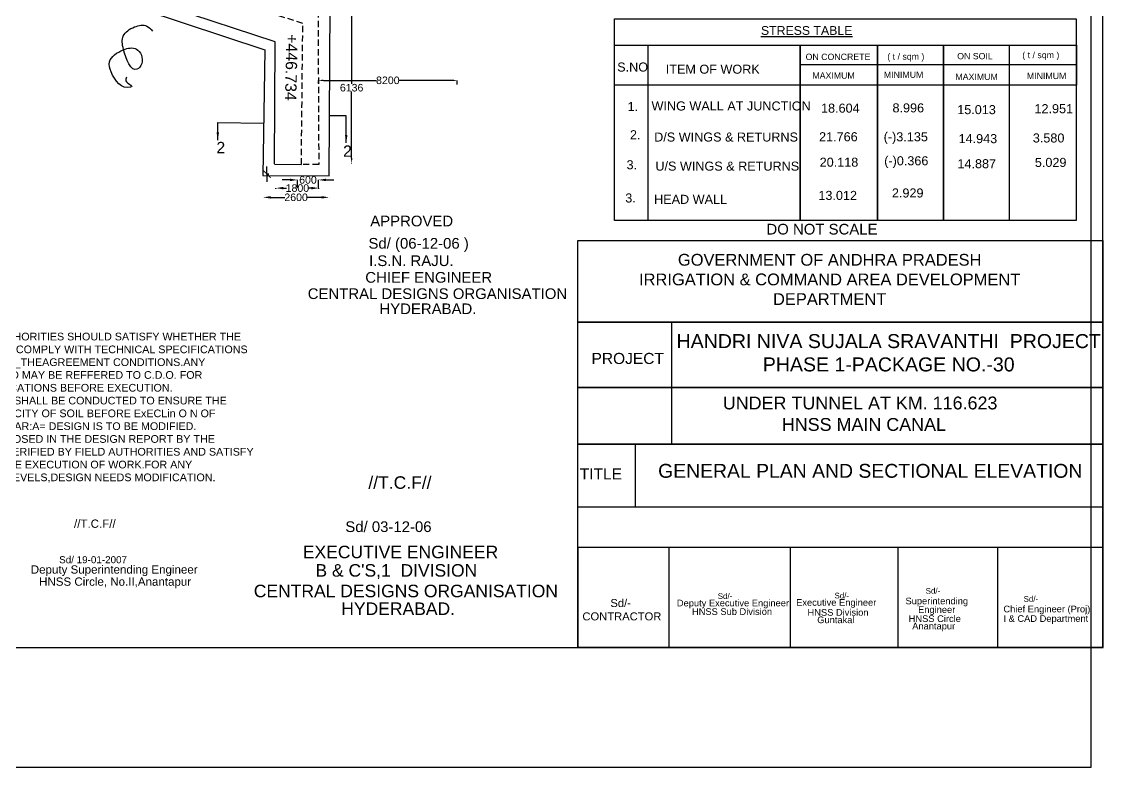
# Model space of a CAD drawing. Header units: inches. Extents: x -90004 to 33256, y -23519 to 53185.
# Drawn here: x -9695 to 33256, y -23519 to 6080 of the extents above; entities that cross this region are included whole.
import ezdxf

# ---------------------------------------------------------------- set-up
doc = ezdxf.new("R2010")
doc.units = ezdxf.units.IN
doc.header["$MEASUREMENT"] = 0
doc.linetypes.add('HIDDEN2', pattern=[0.1875, 0.125, -0.0625])
for name, color, linetype in [('DIM', 7, 'Continuous'), ('DIMENSION', 255, 'Continuous'), ('DRAWING', 7, 'Continuous'), ('TEXT', 255, 'Continuous')]:
    doc.layers.add(name, color=color, linetype=linetype)
doc.styles.add('Annotative', font='arial.ttf')
doc.styles.get("Standard").update_dxf_attribs({"font": 'arial.ttf'})
doc.dimstyles.new('HOZ', dxfattribs={"dimtxt": 300, "dimasz": 200, "dimexe": 0.18, "dimexo": 0.0625, "dimgap": 0.09, "dimtad": 0, "dimtih": 1, "dimtoh": 1, "dimdec": 0, "dimzin": 0, "dimdsep": 46, "dimtxsty": 'Standard', "dimcen": 0, "dimadec": 0, "dimazin": 0, "dimtfac": 1, "dimtdec": 0, "dimtofl": 0, "dimtmove": 0, "dimatfit": 3, "dimfxl": 1, "dimtolj": 1, "dimtzin": 0, "dimarcsym": 0})
doc.dimstyles.get("Standard").update_dxf_attribs({"dimtxt": 300, "dimasz": 300, "dimexe": 0.18, "dimexo": 0.0625, "dimgap": 0.09, "dimtad": 0, "dimtih": 1, "dimtoh": 1, "dimdec": 4, "dimzin": 0, "dimdsep": 46, "dimtxsty": 'Standard', "dimcen": 0.15625, "dimadec": 0, "dimazin": 0, "dimtfac": 1, "dimtdec": 4, "dimtofl": 0, "dimtmove": 0, "dimatfit": 3, "dimfxl": 1, "dimtolj": 1, "dimtzin": 0, "dimarcsym": 0})
picture_1 = doc.add_image_def('image1.jpg', size_in_pixel=(6504, 4064))

# ---------------------------------------------------------------- blocks, each defined once
blk = doc.blocks.new('_ArchTick')
at = {"color": 0, "linetype": 'ByBlock', "const_width": 0.15}
blk.add_lwpolyline([(-0.5, -0.5), (0.5, 0.5)], dxfattribs=at)
blk = doc.blocks.new('*D2')
at = {"layer": 'Defpoints', "color": 0, "transparency": 16777216}
for p in [(46, 27), (124, 28), (124, 27)]:
    blk.add_point(p, dxfattribs=at)
at = {"layer": 'TEXT', "color": 0, "lineweight": -2, "transparency": 16777216}
for p, q in [((46, 28), (46, 328)), ((124, 27), (46, 27)), ((46, 27), (46, -273))]:
    blk.add_line(p, q, dxfattribs=at)
at = {"layer": 'TEXT', "color": 0, "linetype": 'Continuous', "lineweight": -2, "transparency": 16777216}
blk.add_line((124, 28), (46, 28), dxfattribs=at)
at = {"layer": 'TEXT', "color": 0, "lineweight": -2, "transparency": 16777216, "xscale": 300, "yscale": 300, "zscale": 300}
for p, rotation in [((46, 28), 270), ((46, 27), 90)]:
    blk.add_blockref('_ArchTick', p, dxfattribs=dict(at, rotation=rotation))
at = {"layer": 'TEXT', "color": 0, "transparency": 16777216, "insert": (-7, -462), "char_height": 0.13, "attachment_point": 5, "rotation": 90, "style": 'Annotative'}
blk.add_mtext('\\A1;650', dxfattribs=at)
blk = doc.blocks.new('*D46')
at = {"layer": 'Defpoints', "color": 0, "transparency": 16777216}
for p in [(2087, 3621), (7604, 3749), (7604, 3589)]:
    blk.add_point(p, dxfattribs=at)
at = {"layer": 'DIM', "color": 0, "lineweight": -2, "transparency": 16777216}
for p, q in [((2087, 3621), (2087, 3749)), ((2287, 3749), (4398, 3749)), ((7404, 3749), (5293, 3749)), ((7604, 3589), (7604, 3749))]:
    blk.add_line(p, q, dxfattribs=at)
at = {"layer": 'DIM', "color": 0, "transparency": 16777216}
for points in [[(2287, 3782), (2287, 3716), (2087, 3749)], [(7404, 3782), (7404, 3716), (7604, 3749)]]:
    blk.add_solid(points, dxfattribs=at)
at = {"layer": 'DIM', "color": 0, "transparency": 16777216, "insert": (4845, 3749), "char_height": 300, "attachment_point": 5}
blk.add_mtext('\\A1;8200', dxfattribs=at)
blk = doc.blocks.new('*D23')
at = {"layer": 'Defpoints', "color": 0, "transparency": 16777216}
for p in [(3447, 6450), (3388, 464), (3408, 464)]:
    blk.add_point(p, dxfattribs=at)
at = {"layer": 'DIM', "color": 0, "lineweight": -2, "transparency": 16777216}
for p, q in [((3447, 6450), (3408, 6450)), ((3408, 6250), (3408, 3610)), ((3408, 664), (3408, 3304)), ((3388, 464), (3409, 464))]:
    blk.add_line(p, q, dxfattribs=at)
at = {"layer": 'DIM', "color": 0, "transparency": 16777216}
for points in [[(3375, 6250), (3442, 6250), (3408, 6450)], [(3375, 664), (3442, 664), (3408, 464)]]:
    blk.add_solid(points, dxfattribs=at)
at = {"layer": 'DIM', "color": 0, "transparency": 16777216, "insert": (3408, 3457), "char_height": 300, "attachment_point": 5}
blk.add_mtext('\\A1;6136', dxfattribs=at)
blk = doc.blocks.new('*D64')
at = {"layer": 'Defpoints', "color": 0, "transparency": 16777216}
for p in [(-107, -894), (2513, -894), (2513, -894)]:
    blk.add_point(p, dxfattribs=at)
at = {"layer": 'DIMENSION', "color": 0, "lineweight": -2, "transparency": 16777216}
for p, q in [((-107, -894), (-107, -894)), ((193, -894), (753, -894)), ((2213, -894), (1653, -894)), ((2513, -894), (2513, -894))]:
    blk.add_line(p, q, dxfattribs=at)
at = {"layer": 'DIMENSION', "color": 0, "transparency": 16777216}
for points in [[(193, -844), (193, -944), (-107, -894)], [(2213, -844), (2213, -944), (2513, -894)]]:
    blk.add_solid(points, dxfattribs=at)
at = {"layer": 'DIMENSION', "color": 0, "transparency": 16777216, "insert": (1203, -894), "char_height": 300, "attachment_point": 5}
blk.add_mtext('\\A1;2600', dxfattribs=at)
blk = doc.blocks.new('*D65')
at = {"layer": 'Defpoints', "color": 0, "transparency": 16777216}
for p in [(402, -560), (2108, -528), (2108, -560)]:
    blk.add_point(p, dxfattribs=at)
at = {"layer": 'DIM', "color": 0, "lineweight": -2, "transparency": 16777216}
for p, q in [((402, -560), (402, -527)), ((702, -528), (822, -528)), ((1808, -528), (1688, -528)), ((2108, -560), (2108, -527))]:
    blk.add_line(p, q, dxfattribs=at)
at = {"layer": 'DIM', "color": 0, "transparency": 16777216}
for points in [[(702, -478), (702, -578), (402, -528)], [(1808, -478), (1808, -578), (2108, -528)]]:
    blk.add_solid(points, dxfattribs=at)
at = {"layer": 'DIM', "color": 0, "transparency": 16777216, "insert": (1255, -528), "char_height": 300, "attachment_point": 5}
blk.add_mtext('\\A1;1800', dxfattribs=at)
blk = doc.blocks.new('*D66')
at = {"layer": 'Defpoints', "color": 0, "transparency": 16777216}
for p in [(2095, -202), (1255, -528), (2095, -528)]:
    blk.add_point(p, dxfattribs=at)
at = {"layer": 'DIMENSION', "color": 0, "lineweight": -2, "transparency": 16777216}
for p, q in [((955, -202), (655, -202)), ((1255, -528), (1255, -201)), ((2095, -528), (2095, -201)), ((2395, -202), (2695, -202))]:
    blk.add_line(p, q, dxfattribs=at)
at = {"layer": 'DIMENSION', "color": 0, "transparency": 16777216}
for points in [[(955, -152), (955, -252), (1255, -202)], [(2395, -152), (2395, -252), (2095, -202)]]:
    blk.add_solid(points, dxfattribs=at)
at = {"layer": 'DIMENSION', "color": 0, "transparency": 16777216, "insert": (1675, -202), "char_height": 300, "attachment_point": 5}
blk.add_mtext('\\A1;600', dxfattribs=at)

msp = doc.modelspace()

# ---------------------------------------------------------------- linework, layer by layer
at = {"layer": 'DIMENSION'}
msp.add_spline([(-5525.23623, 3875.4576), (-5556.59631, 3726.66776), (-5337.07617, 3495.6519), (-5376.27617, 3479.98989), (-6140.67587, 4082.98037), (-6203.39562, 4482.36371), (-5654.39474, 4961.17941), (-5136.95529, 4992.5036), (-4926.04097, 4419.13549), (-5114.20102, 4187.33657), (-5651.30833, 4980.16629), (-5658.22135, 5510.15895), (-5212.85787, 5868.80168), (-4722.61276, 5903.28674), (-4501.65743, 5706.72285)], degree=3, dxfattribs=at)
at = {"layer": 'DRAWING', "const_width": 50}
msp.add_lwpolyline([(-88905.40536, 50303.80206), (33231.31648, 50303.80206), (33231.31648, -18764.56638), (-88905.40536, -18764.56638)], close=True, dxfattribs=at)
at = {"layer": 'DRAWING'}
for points in [[(-14528.68858, 10264.66419), (-14520.34742, 7458.81652), (-8124.03938, 7647.36169), (-42.83959, 4961.90092), (-116.78845, -24.34195), (2517.35977, -35.63285), (2552.74343, 6744.74701), (2128.33521, 6912.85763), (2122.17027, 21689.49361), (2165.42252, 27215.94213), (2170.57413, 27896.48903), (1509.84662, 27888.9031), (1475.61713, 22208.77434), (-7348.76822, 19257.85659), (-11911.27855, 17936.21628), (-11891.75477, 14084.67124), (-12576.68874, 14078.37026), (-14967.79452, 14073.40772)], [(339.45637, 436.42157), (370.31377, 5276.19042), (-7860.34803, 7988.82378), (-14064.81868, 7759.82865)], [(112.97052, 22.01603), (112.98961, 26.21772), (118.79041, 26.21772), (118.77052, 22.01603)], [(112.97052, 22.01603), (118.77052, 22.01603)], [(339.33299, 417.07004), (1411.43293, 405.92506)]]:
    msp.add_lwpolyline(points, dxfattribs=at)
at = {"layer": 'DRAWING', "linetype": 'HIDDEN2', "ltscale": 2000}
msp.add_lwpolyline([(-11915.97067, 11104.03985), (2073.36657, 6491.22293), (2102.96297, 411.71959), (1411.49316, 411.71959), (1469.71326, 6012.24434), (-11805.80137, 10151.33334)], dxfattribs=at)
at = {"layer": 'TEXT'}
msp.add_lwpolyline([(13844.87402, 6189.18125), (32171.6128, 6189.18125), (32171.6128, -1815.45452), (13844.87402, -1815.45452)], close=True, dxfattribs=at)
at = {"layer": 'TEXT', "ltscale": 0.02}
for points in [[(13844.87402, 5144.73197), (32188.33995, 5144.73197), (32188.33995, 3563.05668), (13844.87402, 3563.05668)], [(21222.0792, 4382.83287), (32188.33995, 4382.83287), (32188.33995, 3563.05668), (21222.0792, 3563.05668)], [(33231.31648, -18764.56638), (12384.54069, -18764.56638), (12384.54069, -2607.51656), (33231.31648, -2607.51656)], [(12384.54069, -2607.51656), (33231.31648, -2607.51656), (33231.31648, -5844.22687), (12384.54069, -5844.22687)], [(12384.54069, -5844.22687), (33231.31648, -5844.22687), (33231.31648, -8443.62901), (12384.54069, -8443.62901)], [(12384.54069, -5844.22687), (16112.31801, -5858.84261), (16112.31801, -10700.6572), (12384.54069, -10686.04147)], [(12384.54069, -8443.62901), (33231.31648, -8443.62901), (33231.31648, -10686.04147), (12384.54069, -10686.04147)], [(12384.54069, -10686.04147), (33231.31648, -10686.04147), (33231.31648, -13187.81898), (12384.54069, -13187.81898)], [(12384.54069, -18764.56638), (33231.31648, -18764.56638), (33231.31648, -14794.04335), (12384.54069, -14794.04335)]]:
    msp.add_lwpolyline(points, close=True, dxfattribs=at)
for points in [[(15183.10166, -1815.45452), (15183.10166, 5144.73197), (21222.0792, 5144.73197), (21222.0792, -1815.45452)], [(21222.0792, -1815.45452), (21222.0792, 5144.73197), (24283.80061, 5144.73197), (24283.80061, -1815.45452)], [(24283.80061, -1815.45452), (24283.80061, 5144.73197), (26902.10088, 5144.73197), (26902.10088, -1815.45452)], [(26902.10088, -1815.45452), (26902.10088, 5144.73197), (29520.40115, 5144.73197), (29520.40115, -1815.45452)], [(14667.96365, -10686.04147), (14667.96365, -13187.81898)], [(16007.363, -14794.04335), (16007.363, -18764.56638)], [(20826.94189, -14794.04335), (20826.94189, -18764.56638)], [(25089.79239, -14794.04335), (25089.79239, -18764.56638)], [(29057.0398, -14794.04335), (29057.0398, -18764.56638)]]:
    msp.add_lwpolyline(points, dxfattribs=at)

# ---------------------------------------------------------------- texts
at = {"layer": 'DIM', "insert": (1012.04222, 4259.73931), "char_height": 450, "attachment_point": 5, "rotation": 268.669839914}
msp.add_mtext('\\A1;+446.734', dxfattribs=at)
at = {"layer": 'DIM', "char_height": 450, "attachment_point": 5}
for insert in [(-1785.8588, 1081.90737), (3243.25059, 941.40278)]:
    msp.add_mtext('\\A1;2', dxfattribs=dict(at, insert=insert))
at = {"layer": 'TEXT'}
for s, height, p in [('%%USTRESS TABLE', 348.975193, (19660.50888, 5555.08689)), ('ON CONCRETE', 249.267995, (21433.58146, 4558.37806)), ('( t / sqm )', 249.267995, (24678.18616, 4570.85978)), ('ON SOIL', 249.267995, (27452.34772, 4586.86393)), ('( t / sqm )', 249.267995, (30038.34921, 4631.35394)), ('S.NO', 358.945913, (13951.98198, 4099.24209)), ('ITEM OF WORK', 358.9459128, (15880.04292, 4012.8697)), ('MAXIMUM', 249.267995, (21701.91339, 3813.43507)), ('MINIMUM', 249.267995, (24540.97931, 3848.39521)), ('MAXIMUM', 249.267995, (27380.56064, 3764.39939)), ('MINIMUM', 249.267995, (30219.62657, 3799.35953)), ('1.', 358.945913, (14365.74271, 2532.09974)), ('WING WALL AT JUNCTION', 358.9459128, (15316.10264, 2553.50776)), ('18.604', 358.945913, (22045.78584, 2467.71065)), ('8.996', 358.945913, (24883.5878, 2478.00441)), ('15.013', 358.945913, (27453.41535, 2408.16429)), ('12.951', 358.945913, (30520.81849, 2445.64247)), ('2.', 358.945913, (14458.26371, 1411.71209)), ('D/S WINGS & RETURNS', 358.9459128, (15420.35527, 1320.80347)), ('21.766', 358.945913, (21968.051, 1331.58764)), ('(-)3.135', 358.945913, (24533.23989, 1330.2013)), ('14.943', 358.945913, (27507.05999, 1256.74917)), ('3.580', 358.945913, (30455.02389, 1283.36301)), ('3.', 358.945913, (14323.64452, 219.75089)), ('U/S WINGS & RETURNS', 358.9459128, (15468.44758, 165.86776)), ('20.118', 358.945913, (21991.25655, 321.84922)), ('(-)0.366', 358.945913, (24553.85614, 377.96275)), ('14.887', 358.945913, (27462.39146, 261.18531)), ('5.029', 358.945913, (30536.00402, 313.833)), ('3.', 358.945913, (14272.85865, -1098.52283)), ('HEAD WALL', 358.945913, (15417.6617, -1152.40596)), ('13.012', 358.945913, (21940.47068, -996.4245)), ('2.929', 358.945913, (24860.17251, -899.32771)), (' APPROVED', 424.0076, (3982.57164, -2045.10696)), ('DO NOT SCALE', 424.0076001, (19878.96584, -2369.38839)), ('Sd/ (06-12-06 )', 424.0076001, (4076.89629, -2931.04275)), ('I.S.N. RAJU.', 424.0076001, (4100.25048, -3620.82114)), ('CHIEF ENGINEER', 424.0076001, (3950.0737, -4282.46596)), ('CENTRAL DESIGNS ORGANISATION', 424.0076001, (1664.86268, -4929.81815)), ('HYDERABAD.', 424.0076, (4512.3926, -5529.64744)), ('UNDER TUNNEL AT KM. 116.623', 508.9332742, (18146.22224, -9310.5833)), ('//T.C.F//', 497.214678, (4072.43444, -12463.31488)), ('//T.C.F//', 328.049069, (-7614.95804, -14010.57455)), ('Sd/ 03-12-06', 424.0076001, (3156.94716, -14178.50271)), ('EXECUTIVE ENGINEER', 497.2146777, (1471.15768, -15218.8121)), ('Sd/ 19-01-2007', 279.7489789, (-8204.73886, -15417.16737)), ("B & C'S,1  DIVISION", 497.2146777, (1971.67983, -15949.7489)), ('Deputy Superintending Engineer', 328.0490688, (-9331.21152, -15828.5786)), ('HNSS Circle, No.II,Anantapur', 328.0490688, (-9000.98027, -16310.83134)), ('CENTRAL DESIGNS ORGANISATION', 497.2146777, (-477.07444, -16766.57575)), ('Sd/-', 225.45497, (17945.28419, -16836.20752)), ('Sd/-', 225.45497, (22580.29585, -16812.70653)), ('Sd/-', 225.45497, (26201.46409, -16628.65293)), ('Sd/-', 225.45497, (30090.26545, -16948.38803)), ('HYDERABAD.', 497.214678, (2996.85246, -17469.96862)), ('Deputy Executive Engineer', 264.3809217, (16320.80031, -17128.76425)), (' Executive Engineer', 264.3809217, (20955.81198, -17105.26326)), ('Superintending ', 264.3809217, (25399.86392, -17046.58117)), ('Chief Engineer (Proj)', 264.3809217, (29288.66528, -17366.31627)), ('HNSS Sub Division', 264.3809217, (16921.35111, -17467.91432)), ('HNSS Division', 264.3809217, (21509.45754, -17501.68467)), ('Guntakal', 264.380922, (21894.936, -17795.88181)), ('HNSS Circle', 264.3809217, (25526.83157, -17749.4818)), ('I & CAD Department', 264.3809217, (29288.74446, -17745.33488)), ('Anantapur', 264.380922, (25666.89833, -18043.67894))]:
    msp.add_text(s, height=height, dxfattribs=at).set_placement(p)
for s, insert, char_height, width, attachment_point in [('{\\LSECTIONAL PLAN OF PIER}', (115.49781, 21.09244), 0.17, 3.7016143, 5), ('GOVERNMENT OF ANDHRA PRADESH\\PIRRIGATION & COMMAND AREA DEVELOPMENT DEPARTMENT', (22389.45018, -4152.22996), 467.7837056, 17979.6128242, 5), ("{\\LSPECIAL NOTE:\\P}1. THE PROJECT AUTHORITIES SHOULD SATISFY WHETHER THE DESIGN PROPOSALS COMPLY WITH TECHNICAL SPECIFICATIONS AS STIPULATED   _ IN_THEAGREEMENT CONDITIONS.ANY DEVIATIONS NOTICED MAY BE REFFERED TO C.D.O. FOR NECESSARY MODIFICATIONS BEFORE EXECUTION. \\P2. PLATE LOAD TEST SHALL BE CONDUCTED TO ENSURE THE SAFE BEARING CAPACITY OF SOIL BEFORE ExECLin O N OF WORKS AND ir AN-.' VAR:A= DESIGN IS TO BE MODIFIED. \\P3. THE LEVELS PROPOSED IN THE DESIGN REPORT BY THE AGENCY SHALL BE VERIFIED BY FIELD AUTHORITIES AND SATISFY THEMSELVES BEFORE EXECUTION OF WORK.FOR ANY DISCREPENCIES IN LEVELS,DESIGN NEEDS MODIFICATION. ", (-14417.23219, -5759.47952), 304.7824047, 14017.9888809, 1), ('HANDRI NIVA SUJALA SRAVANTHI  PROJECT\\PPHASE 1-PACKAGE NO.-30', (24733.84306, -6322.53491), 555.1999355, 23794.2829497, 2), ('PROJECT', (12934.00883, -7068.44654), 440.634869, 3581.1577077, 1), (' HNSS MAIN CANAL', (20292.16375, -9653.62955), 508.9332742, 7025.3100569, 1), ('GENERAL PLAN AND SECTIONAL ELEVATION', (15577.49595, -11474.38352), 550.7935868, 16789.6838588, 1), ('TITLE', (12465.36277, -11649.35791), 440.634869, 3581.1577077, 1), ('         Sd/-\\PCONTRACTOR', (12571.44868, -17263.87397), 318.0929198, 4735.751486, 4), ('Engineer', (25899.47069, -17126.02881), 264.380922, 1526.9891814, 1)]:
    msp.add_mtext(s, dxfattribs=dict(at, insert=insert, char_height=char_height, width=width, attachment_point=attachment_point))

# ---------------------------------------------------------------- dimensions: what is measured, and where the dimension line sits
at = {"layer": 'DIM'}
dim = msp.add_linear_dim(base=(3408.37852, 464.36369), p1=(3447.49302, 6449.63392), p2=(3388.25745, 464.36369), angle=90, text='6136', dimstyle='HOZ', dxfattribs=at)
dim.commit()
dim.dimension.update_dxf_attribs({"geometry": '*D23', "text_midpoint": (3408.37852, 3456.9988)})
for base, p1, p2, text, dimstyle, picture, middle in [((7603.55686, 3749.07848), (2087.33909, 3621.07787), (7603.55686, 3588.95171), '8200', 'HOZ', '*D46', (4845.44797, 3749.07848)), ((2107.69355, -527.60887), (402.34128, -560.00501), (2107.69355, -560.00501), '1800', 'Standard', '*D65', (1255.01742, -527.60887))]:
    dim = msp.add_linear_dim(base=base, p1=p1, p2=p2, text=text, dimstyle=dimstyle, dxfattribs=at)
    dim.commit()
    dim.dimension.update_dxf_attribs({"geometry": picture, "text_midpoint": middle})
at = {"layer": 'DIMENSION'}
dim = msp.add_linear_dim(base=(2094.86724, -201.6091), p1=(1255.01742, -527.60887), p2=(2094.86724, -527.60887), text='600', dimstyle='Standard', dxfattribs=at)
dim.commit()
dim.dimension.update_dxf_attribs({"geometry": '*D66', "text_midpoint": (1674.94233, -201.6091), "dimtype": 160})
dim = msp.add_linear_dim(base=(2512.88105, -893.86722), p1=(-106.57773, -893.86722), p2=(2512.88105, -893.86722), text='2600', dimstyle='Standard', dxfattribs=at)
dim.commit()
dim.dimension.update_dxf_attribs({"geometry": '*D64', "text_midpoint": (1203.15166, -893.86722)})
at = {"layer": 'TEXT'}
dim = msp.add_linear_dim(base=(46.14183, 26.92595), p1=(124.3896, 27.54892), p2=(124.38516, 26.92595), angle=90, text='650', dimstyle='Standard', override={"dimtxt": 0.13, "dimtad": 2, "dimjust": 0, "dimtih": 1, "dimtxsty": 'Annotative', "dimblk1": 'ArchTick', "dimblk2": 'ArchTick', "dimsah": 1, "dimtofl": 0, "dimtmove": 2, "dimatfit": 0}, dxfattribs=at)
dim.commit()
dim.dimension.update_dxf_attribs({"geometry": '*D2', "text_midpoint": (-7.42345, -461.72775), "dimtype": 160, "text_rotation": 90})

# ---------------------------------------------------------------- pictures from other files: only their frames are drawn
image = msp.add_image(picture_1, insert=(-90004.41315, -23519.37625), size_in_units=(122757.26268, 76704.41506), dxfattribs=dict(fade=30))
image.dxf.flags = 7

# ---------------------------------------------------------------- leaders
at = {"layer": 'DRAWING'}
for points in [[(3192.81288, 1274.78114), (3192.81288, 2340.21364), (2529.77627, 2343.67372)], [(-1906.64311, 1380.12318), (-1906.64311, 2070.9253), (-86.11485, 2043.92582)]]:
    msp.add_leader(points, dimstyle='Standard', override={"dimgap": 0.09, "dimtad": 0}, dxfattribs=at)

doc.saveas('drawing.dxf')
